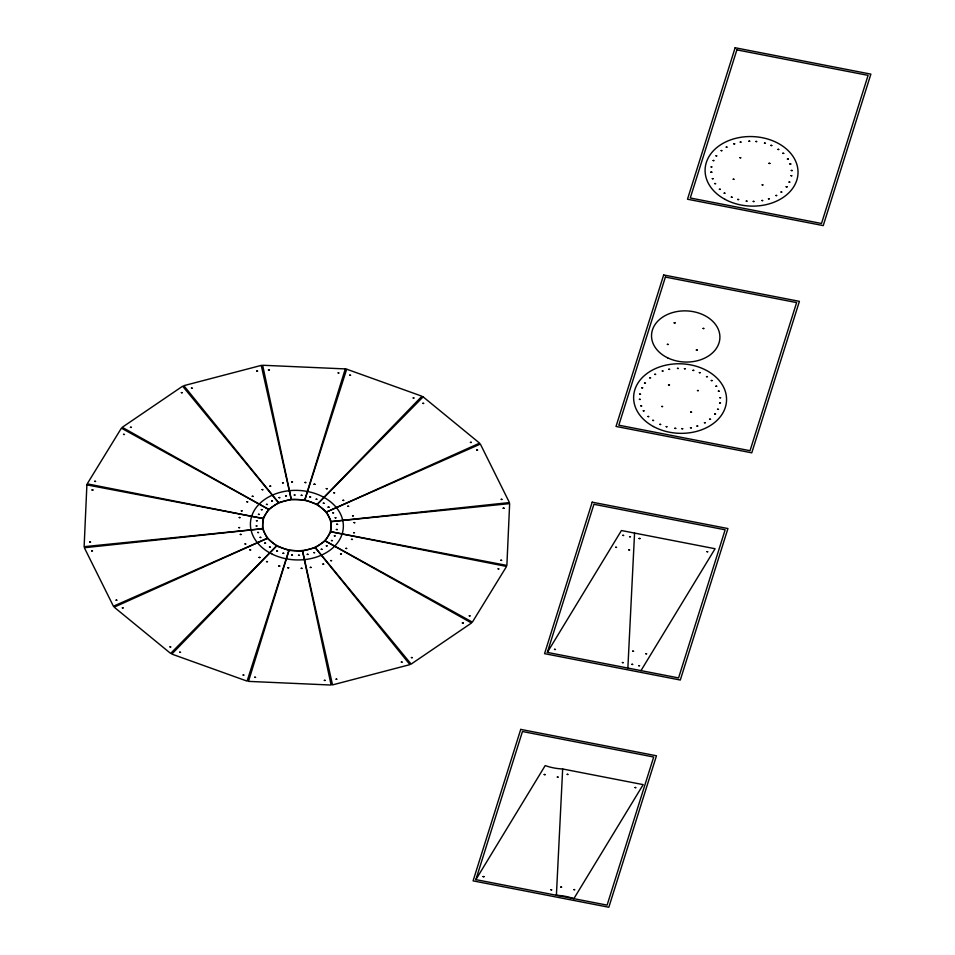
<?xml version="1.0" encoding="UTF-8"?>
<svg xmlns="http://www.w3.org/2000/svg" width="955" height="955" viewBox="0 0 955 955"><rect width="100%" height="100%" fill="white"/><g stroke="black" fill="none" stroke-linecap="round" stroke-linejoin="round"><path stroke-width="1.43" d="M562.662 768.978L556.395 895.277A46.485 34.762 2.5 0 1 573.848 898.667L643.181 784.628L562.662 768.978A46.485 34.762 2.5 0 1 545.198 765.588L475.877 879.627L607.094 905.125L653.686 757.017L522.457 731.518L475.877 879.627M627.865 668.058L634.562 533.081M547.346 652.408L593.926 504.3L725.143 529.798L678.563 677.919L547.346 652.408L621.43 530.526L715.08 548.731L640.984 670.613M89.686 542.058L90.606 542.118L89.686 542.034M92.014 489.963L92.945 490.022L92.014 489.963M122.383 607.869L123.314 607.929L122.383 607.846M130.477 427.315L131.408 427.363L130.477 427.315M169.99 646.893L170.921 646.965L170.002 646.845M181.39 392.66L182.31 392.732L181.402 392.589M256.226 525.954L257.146 526.002L256.226 525.93M256.453 520.738L257.384 520.797L256.453 520.714M254.699 677.298L255.63 677.358L254.699 677.274M264.75 543.109L265.681 543.168L264.75 543.085M268.474 369.86L269.406 369.907L268.474 369.86M266.481 504.407L267.412 504.491L266.493 504.336M269.513 547.012L270.432 547.096L269.513 546.964M271.578 500.945L272.497 500.993L271.578 500.921M291.597 554.939L292.517 555.022L291.597 554.891M294.283 495L295.202 495.072L294.295 494.953M298.557 555.249L299.488 555.309L298.569 555.225M301.243 495.311L302.174 495.382L301.267 495.227M321.262 549.304L322.193 549.388L321.274 549.256M323.339 503.237L324.258 503.309L323.363 503.142M326.359 545.842L327.29 545.89L326.359 545.818M324.366 680.39L325.285 680.449L324.366 680.366M328.09 507.141L329.021 507.189L328.09 507.141M338.142 372.951L339.073 373.023L338.166 372.868M336.387 529.5L337.318 529.559L336.387 529.5M336.626 524.295L337.545 524.355L336.626 524.295M411.45 657.589L412.381 657.673L411.462 657.541M422.85 403.356L423.781 403.416L422.85 403.332M462.363 622.935L463.294 622.994L462.363 622.935M470.457 442.38L471.388 442.428L470.457 442.38M500.826 560.287L501.757 560.334L500.826 560.263M503.166 508.191L504.085 508.239L503.166 508.191M639.432 399.357L640.351 399.429L639.444 399.286M639.659 394.14L640.59 394.224L639.671 394.069M647.956 416.511L648.875 416.595L647.956 416.464M649.687 377.81L650.618 377.882L649.698 377.762M652.719 420.415L653.638 420.498L652.731 420.343M654.784 374.348L655.703 374.396L654.784 374.324M674.803 428.341L675.722 428.401L674.803 428.341M677.489 368.403L678.408 368.475L677.489 368.355M681.763 428.652L682.694 428.711L681.763 428.652M684.449 368.702L685.38 368.785L684.46 368.654M704.468 422.707L705.399 422.767L704.48 422.683M706.533 376.64L707.464 376.688L706.545 376.616M710.89 172.139L711.821 172.198L710.89 172.139M711.129 166.934L712.06 166.982L711.129 166.91M709.565 419.245L710.496 419.293L709.565 419.245M711.296 380.544L712.227 380.615L711.308 380.496M719.425 189.305L720.345 189.353L719.425 189.305M721.156 150.592L722.076 150.675L721.168 150.544M719.592 402.903L720.512 402.986L719.604 402.855M719.831 397.698L720.75 397.781L719.831 397.65M724.177 193.197L725.108 193.256L724.188 193.173M726.242 147.13L727.173 147.177L726.254 147.106M746.273 201.135L747.192 201.207L746.273 201.087M748.959 141.185L749.878 141.268L748.959 141.137M753.232 201.445L754.163 201.517L753.244 201.386M755.918 141.495L756.849 141.567L755.93 141.447M775.938 195.5L776.869 195.548L775.949 195.477M778.003 149.422L778.934 149.505L778.027 149.35M781.035 192.027L781.954 192.11L781.047 191.979M782.766 153.325L783.697 153.373L782.766 153.325M791.062 175.696L791.993 175.744L791.062 175.672M791.289 170.479L792.22 170.539L791.289 170.479M86.893 484.889L84.124 546.69L262.482 528.676L262.935 518.601L268.534 509.433L278.454 502.664L182.632 386.202L122.228 427.315L268.606 509.361L121.404 428.162L87.215 483.851L262.959 518.505L86.893 484.889M240.29 534.43L241.209 534.49L240.302 534.382M241.34 510.877L242.272 510.949L241.34 510.853M245.029 543.956L245.948 544.052L245.041 543.884M246.915 501.805L247.846 501.864L246.927 501.757M266.541 561.6L267.472 561.659L266.541 561.6M269.931 486.143L270.85 486.202L269.931 486.095M278.812 566.005L279.743 566.064L278.812 566.005M282.537 482.836L283.468 482.908L282.549 482.812M310.303 567.401L311.223 567.485L310.327 567.306M314.028 484.233L314.959 484.304L314.028 484.233M322.921 564.095L323.84 564.19L322.933 564.023M326.3 488.638L327.231 488.709L326.3 488.638M331.289 521.633L330.836 531.696L506.878 565.42L509.648 503.619L331.289 521.633M345.925 548.433L346.856 548.492L345.937 548.385M347.823 506.281L348.742 506.341L347.823 506.222M351.5 539.36L352.431 539.42L351.5 539.36M352.55 515.807L353.481 515.879L352.562 515.784M94.724 481.344L95.655 481.416L94.736 481.32M91.608 550.868L92.54 550.94L91.62 550.844M123.541 434.394L124.472 434.477L123.553 434.37M116.116 600.182L117.035 600.253L116.116 600.158M191.489 388.148L192.421 388.219L191.501 388.1M179.647 652.253L180.579 652.325L179.659 652.229M256.752 371.065L257.671 371.137L256.752 371.041M243.119 675.042L244.05 675.113L243.131 674.994M258.459 514.351L259.39 514.423L258.471 514.303M257.647 532.472L258.578 532.58L257.671 532.401M261.348 509.648L262.267 509.731L261.36 509.6M260.106 537.402L261.025 537.51L260.13 537.307M279.063 497.591L279.982 497.674L279.063 497.567M276.663 550.987L277.595 551.083L276.687 550.916M285.593 495.884L286.512 495.967L285.593 495.836M283.014 553.267L283.945 553.339L283.014 553.243M309.826 496.958L310.757 497.042L309.838 496.934M307.259 554.342L308.179 554.413L307.271 554.294M316.177 499.238L317.096 499.322L316.177 499.214M313.777 552.635L314.708 552.73L313.813 552.527M332.746 512.811L333.665 512.895L332.746 512.787M331.504 540.566L332.424 540.649L331.504 540.542M335.193 517.753L336.124 517.825L335.193 517.729M334.381 535.874L335.3 535.958L334.393 535.827M349.721 375.184L350.64 375.291L349.745 375.112M336.1 679.16L337.019 679.244L336.1 679.136M413.193 397.972L414.124 398.044L413.193 397.949M401.351 662.078L402.282 662.149L401.363 662.03M476.736 450.044L477.655 450.127L476.736 450.02M469.299 615.832L470.23 615.903L469.299 615.808M501.232 499.358L502.151 499.465L501.268 499.262M498.116 568.882L499.035 568.989L498.14 568.81M544.207 774.541L545.138 774.612L544.207 774.541M557.338 777.084L558.257 777.167L557.338 777.06M560.788 887.088L561.719 887.159L560.8 887.04M573.907 889.63L574.838 889.714L573.919 889.583M615.677 547.322L616.608 547.394L615.689 547.275M628.796 549.877L629.727 549.949L628.808 549.853M641.664 387.754L642.596 387.826L641.664 387.754M640.853 405.875L641.784 405.959L640.865 405.851M644.553 383.05L645.473 383.134L644.553 383.027M643.312 410.805L644.231 410.889L643.312 410.781M632.688 651.191L633.619 651.262L632.699 651.167M662.269 370.994L663.188 371.077L662.281 370.946M659.869 424.39L660.8 424.462L659.881 424.366M661.755 406.472L662.686 406.555L661.767 406.448M645.807 653.745L646.738 653.817L645.819 653.709M667.39 344.385L668.309 344.457L667.402 344.337M668.798 369.287L669.718 369.37L668.798 369.263M668.536 384.925L669.467 385.008L668.536 384.925M666.22 426.67L667.139 426.766L666.244 426.599M674.17 322.838L675.09 322.921L674.17 322.838M693.032 370.361L693.963 370.445L693.043 370.313M690.716 412.094L691.647 412.178L690.728 412.071M690.465 427.745L691.384 427.816L690.465 427.745M696.35 350.007L697.269 350.091L696.35 350.007M713.134 160.536L714.065 160.619L713.146 160.488M697.496 390.559L698.415 390.631L697.496 390.535M712.323 178.669L713.242 178.764L712.346 178.597M699.382 372.641L700.302 372.725L699.394 372.593M703.119 328.472L704.05 328.544L703.131 328.425M696.983 426.026L697.914 426.109L696.995 426.002M716.023 155.844L716.942 155.916L716.023 155.82M714.77 183.599L715.701 183.694L714.794 183.527M715.952 386.214L716.871 386.298L715.964 386.166M714.698 413.969L715.629 414.052L714.71 413.921M733.738 143.787L734.658 143.859L733.738 143.787M731.339 197.172L732.258 197.279L731.363 197.1M718.399 391.156L719.33 391.228L718.411 391.096M717.587 409.277L718.506 409.361L717.587 409.253M733.225 179.254L734.144 179.361L733.249 179.182M740.256 142.08L741.187 142.152L740.268 142.044M740.006 157.718L740.925 157.79L740.018 157.671M737.69 199.452L738.609 199.535L737.69 199.452M764.501 143.155L765.433 143.226L764.501 143.119M762.186 184.888L763.117 184.96L762.186 184.864M761.935 200.526L762.854 200.61L761.935 200.478M768.966 163.341L769.885 163.424L768.966 163.341M770.852 145.423L771.771 145.506L770.852 145.423M768.453 198.819L769.372 198.915L768.477 198.747M787.421 159.007L788.341 159.079L787.421 159.007M786.168 186.762L787.099 186.834L786.168 186.762M789.869 163.938L790.788 164.009L789.869 163.938M789.057 182.059L789.976 182.142L789.057 182.035M239.251 517.526L240.171 517.622L239.251 517.503M238.798 527.602L239.729 527.685L238.798 527.578M252.275 496.302L253.194 496.397L252.275 496.278M249.876 549.889L250.795 549.973L249.876 549.865M262.124 489.605L263.043 489.7L262.124 489.581M259.08 557.433L259.999 557.493L259.08 557.433M291.609 481.881L292.54 481.977L291.621 481.833M287.765 567.724L288.697 567.795L287.765 567.724M305.087 482.478L306.006 482.597L305.099 482.406M301.231 568.321L302.162 568.416L301.243 568.297M333.773 492.78L334.692 492.899L333.784 492.708M330.728 560.609L331.648 560.692L330.74 560.561M342.976 500.325L343.896 500.42L342.976 500.301M340.565 553.9L341.496 553.995L340.577 553.876M354.042 522.612L354.962 522.731L354.066 522.54M353.601 532.687L354.52 532.771L353.613 532.639M483.063 876.595L483.982 876.666L483.063 876.595M554.521 649.388L555.452 649.472L554.533 649.34M550.928 889.785L551.859 889.881L550.94 889.762M567.198 774.362L568.118 774.481L567.222 774.29M622.791 535.385L623.722 535.469L622.803 535.337M629.584 536.698L630.503 536.794L629.584 536.674M622.397 662.579L623.317 662.686L622.421 662.507M639.098 538.477L640.017 538.536L639.098 538.477M631.912 664.346L632.831 664.441L631.924 664.298M638.704 665.671L639.623 665.754L638.704 665.647M635.063 787.553L635.994 787.648L635.075 787.505M706.963 551.668L707.894 551.751L706.975 551.644M289.007 550.414L248.479 681.381L331.122 685.045L302.472 551.011L289.007 550.414M345.292 368.917L304.764 499.895L291.299 499.298L262.649 365.252L345.292 368.917M520.726 729.393L473.083 880.868L608.824 907.25L656.467 755.775L520.726 729.393M592.196 502.175L544.553 653.65L680.294 680.032L727.937 528.557L592.196 502.175M663.665 274.968L616.023 426.443L751.764 452.825L799.407 301.35L663.665 274.968M735.135 47.75L687.493 199.225L823.234 225.607L870.876 74.132L735.135 47.75M665.396 277.081L618.816 425.202L750.033 450.7L796.613 302.592L665.396 277.081M736.866 49.875L690.274 197.983L821.503 223.482L868.083 75.373L736.866 49.875M346.677 369.191L304.884 499.919L317.156 504.324L421.967 396.218L346.677 369.191M288.888 550.39L247.094 681.118L171.804 654.08L276.616 545.974L288.888 550.39M330.812 531.792L325.237 540.864L472.367 622.135L506.556 566.446L330.812 531.792M423.125 396.862L317.263 504.383L326.467 511.928L331.266 521.537L509.421 502.569L480.353 444.063L326.526 511.999L479.601 443.156L423.125 396.862M276.508 545.926L170.647 653.435L114.17 607.153L267.305 538.381L276.508 545.926M325.166 540.948L315.317 547.645L411.139 664.095L471.543 622.982L325.166 540.948M267.245 538.298L113.418 606.234L84.35 547.74L262.506 528.76L267.245 538.298M261.252 365.407L183.838 385.665L278.562 502.617L291.168 499.31L261.252 365.407M315.21 547.693L302.592 550.987L332.519 684.902L409.934 664.632L315.21 547.693M724.917 199.32A46.485 34.762 2.5 0 0 797.855 175.254A46.485 34.762 2.5 0 0 731.912 139.442A46.485 34.762 2.5 0 0 724.917 199.32M667.64 357.839A34.213 25.582 2.5 0 0 719.891 337.975A34.213 25.582 2.5 0 0 669.622 313.574A34.213 25.582 2.5 0 0 667.64 357.839M278.8 546.523A34.213 25.582 2.5 0 0 331.063 526.671A34.213 25.582 2.5 0 0 280.794 502.258A34.213 25.582 2.5 0 0 278.8 546.523M272.318 554.198A46.485 34.762 2.5 0 0 343.334 527.208A46.485 34.762 2.5 0 0 275.016 494.045A46.485 34.762 2.5 0 0 272.318 554.198M653.447 426.539A46.485 34.762 2.5 0 0 726.385 402.473A46.485 34.762 2.5 0 0 660.442 366.66A46.485 34.762 2.5 0 0 653.447 426.539"/></g></svg>
